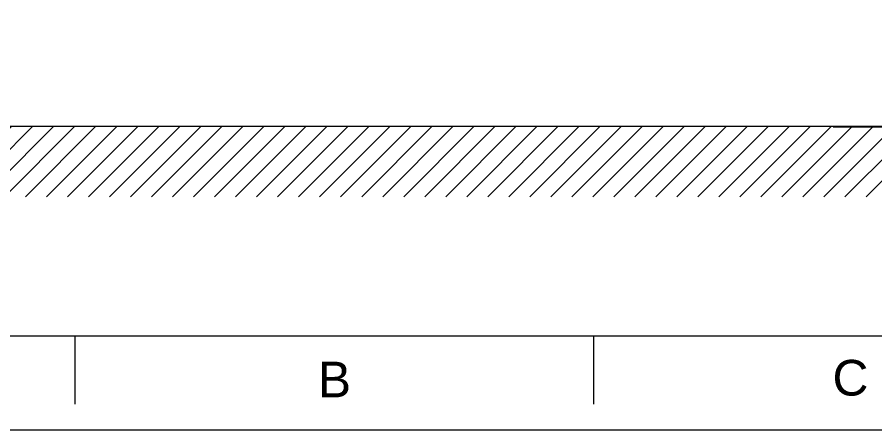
# Model space of a CAD drawing. Header units: millimetres. Extents: x 6110 to 6704, y -2661 to -1821.
# Drawn here: x 6228.3 to 6411.6, y -2660.8 to -2572.6 of the extents above; entities that cross this region are included whole.
import ezdxf

# ---------------------------------------------------------------- set-up
doc = ezdxf.new("R2010")
doc.units = ezdxf.units.MM
doc.header["$LTSCALE"] = 0.1
doc.layers.get('0').update_dxf_attribs({"lineweight": 15})
doc.layers.add('DIM', color=3, linetype='Continuous', lineweight=9)
doc.styles.get("Standard").update_dxf_attribs({"font": 'arial.ttf'})
doc.dimstyles.new('ISO-25', dxfattribs={"dimtxt": 2.5, "dimasz": 2.5, "dimexe": 1.25, "dimexo": 0.625, "dimtad": 1, "dimlfac": 5, "dimtxsty": 'Standard', "dimcen": 2.5, "dimadec": 0, "dimazin": 0, "dimtfac": 1, "dimtmove": 0, "dimatfit": 3, "dimfxl": 0, "dimarcsym": 0})

# ---------------------------------------------------------------- blocks, each defined once
blk = doc.blocks.new('*D93')
at = {"layer": 'Defpoints', "color": 0}
for p in [(6325.08, -2027.38), (6402.04, -2595.98), (6423.82, -2595.98)]:
    blk.add_point(p, dxfattribs=at)
at = {"layer": 'DIM', "color": 0, "lineweight": -2}
for p, q in [((6325.71, -2027.38), (6425.07, -2027.38)), ((6423.82, -2032.38), (6423.82, -2590.98)), ((6402.66, -2595.98), (6425.07, -2595.98))]:
    blk.add_line(p, q, dxfattribs=at)
at = {"layer": 'DIM', "color": 0}
for points in [[(6422.99, -2032.38), (6424.65, -2032.38), (6423.82, -2027.38)], [(6422.99, -2590.98), (6424.65, -2590.98), (6423.82, -2595.98)]]:
    blk.add_solid(points, dxfattribs=at)
at = {"layer": 'DIM', "color": 0, "insert": (6420.19, -2311.68), "char_height": 5, "attachment_point": 5, "rotation": 90}
blk.add_mtext('2274,4', dxfattribs=at)

msp = doc.modelspace()

# ---------------------------------------------------------------- hatches: boundary and pattern name
at = {"layer": 'DIM'}
h = msp.add_hatch(dxfattribs=at)
h.set_pattern_fill('ANSI31', color=2)
edge = h.paths.add_edge_path()
edge.add_line((6619.617, -2595.98), (6619.617, -1962.206))
edge.add_line((6634.617, -1966.11), (6619.617, -1966.11))
edge.add_line((6634.617, -2610.98), (6634.617, -1966.11))
edge.add_line((6634.617, -2610.98), (6184.457, -2610.98))
edge.add_line((6619.617, -2595.98), (6184.457, -2595.98))
edge.add_line((6184.457, -2610.98), (6184.457, -2595.98))

# ---------------------------------------------------------------- linework, layer by layer
msp.add_line((6619.617, -2595.98), (6184.457, -2595.98))
at = {"linetype": 'Continuous'}
msp.add_line((6683.844, -2640.794), (6129.844, -2640.794), dxfattribs=at)
at = {"color": 7, "linetype": 'Continuous'}
for p, q in [((6240.649, -2640.8), (6240.649, -2655.336)), ((6351.449, -2640.798), (6351.449, -2655.334)), ((6109.844, -2660.794), (6703.844, -2660.794))]:
    msp.add_line(p, q, dxfattribs=at)

# ---------------------------------------------------------------- texts
at = {"char_height": 7.624, "attachment_point": 5}
for s, insert in [('B', (6296.113, -2650.039)), ('C', (6406.366, -2649.712))]:
    msp.add_mtext_dynamic_manual_height_columns(s, width=10, gutter_width=12.5, heights=[0], dxfattribs=dict(at, insert=insert))

# ---------------------------------------------------------------- dimensions: what is measured, and where the dimension line sits
at = {"layer": 'DIM'}
dim = msp.add_linear_dim(base=(6423.82, -2595.98), p1=(6325.085, -2027.378), p2=(6402.037, -2595.98), angle=90, dimstyle='ISO-25', override={"dimtxt": 5, "dimasz": 5, "dimdec": 1, "dimlfac": 4, "dimadec": 1, "dimtdec": 1, "dimfxl": 1.25, "dimtfill": 1}, dxfattribs=at)
dim.commit()
dim.dimension.update_dxf_attribs({"geometry": '*D93', "text_midpoint": (6420.19, -2311.679)})

doc.saveas('drawing.dxf')
